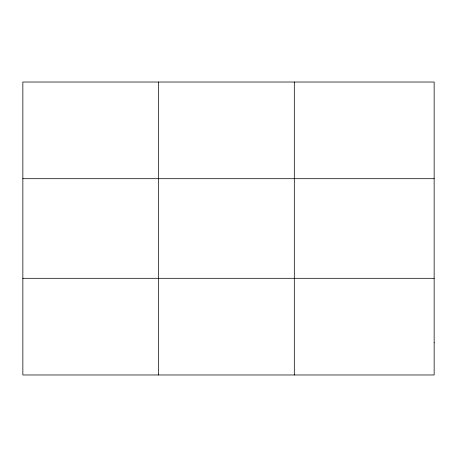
<?xml version="1.0" encoding="UTF-8"?>
<svg xmlns="http://www.w3.org/2000/svg" width="457" height="457" viewBox="0 0 457 457"><rect width="100%" height="100%" fill="white"/><g stroke="black" fill="none" stroke-linecap="round" stroke-linejoin="round"><path stroke-width="0.69" d="M158.579 82.026L158.579 374.974M294.308 82.026L294.308 374.974M22.85 178.698L434.15 178.698M22.85 278.302L434.15 278.302M434.15 342.75L434.15 374.974L22.85 374.974L22.85 82.026L434.15 82.026L434.15 342.75"/></g></svg>
